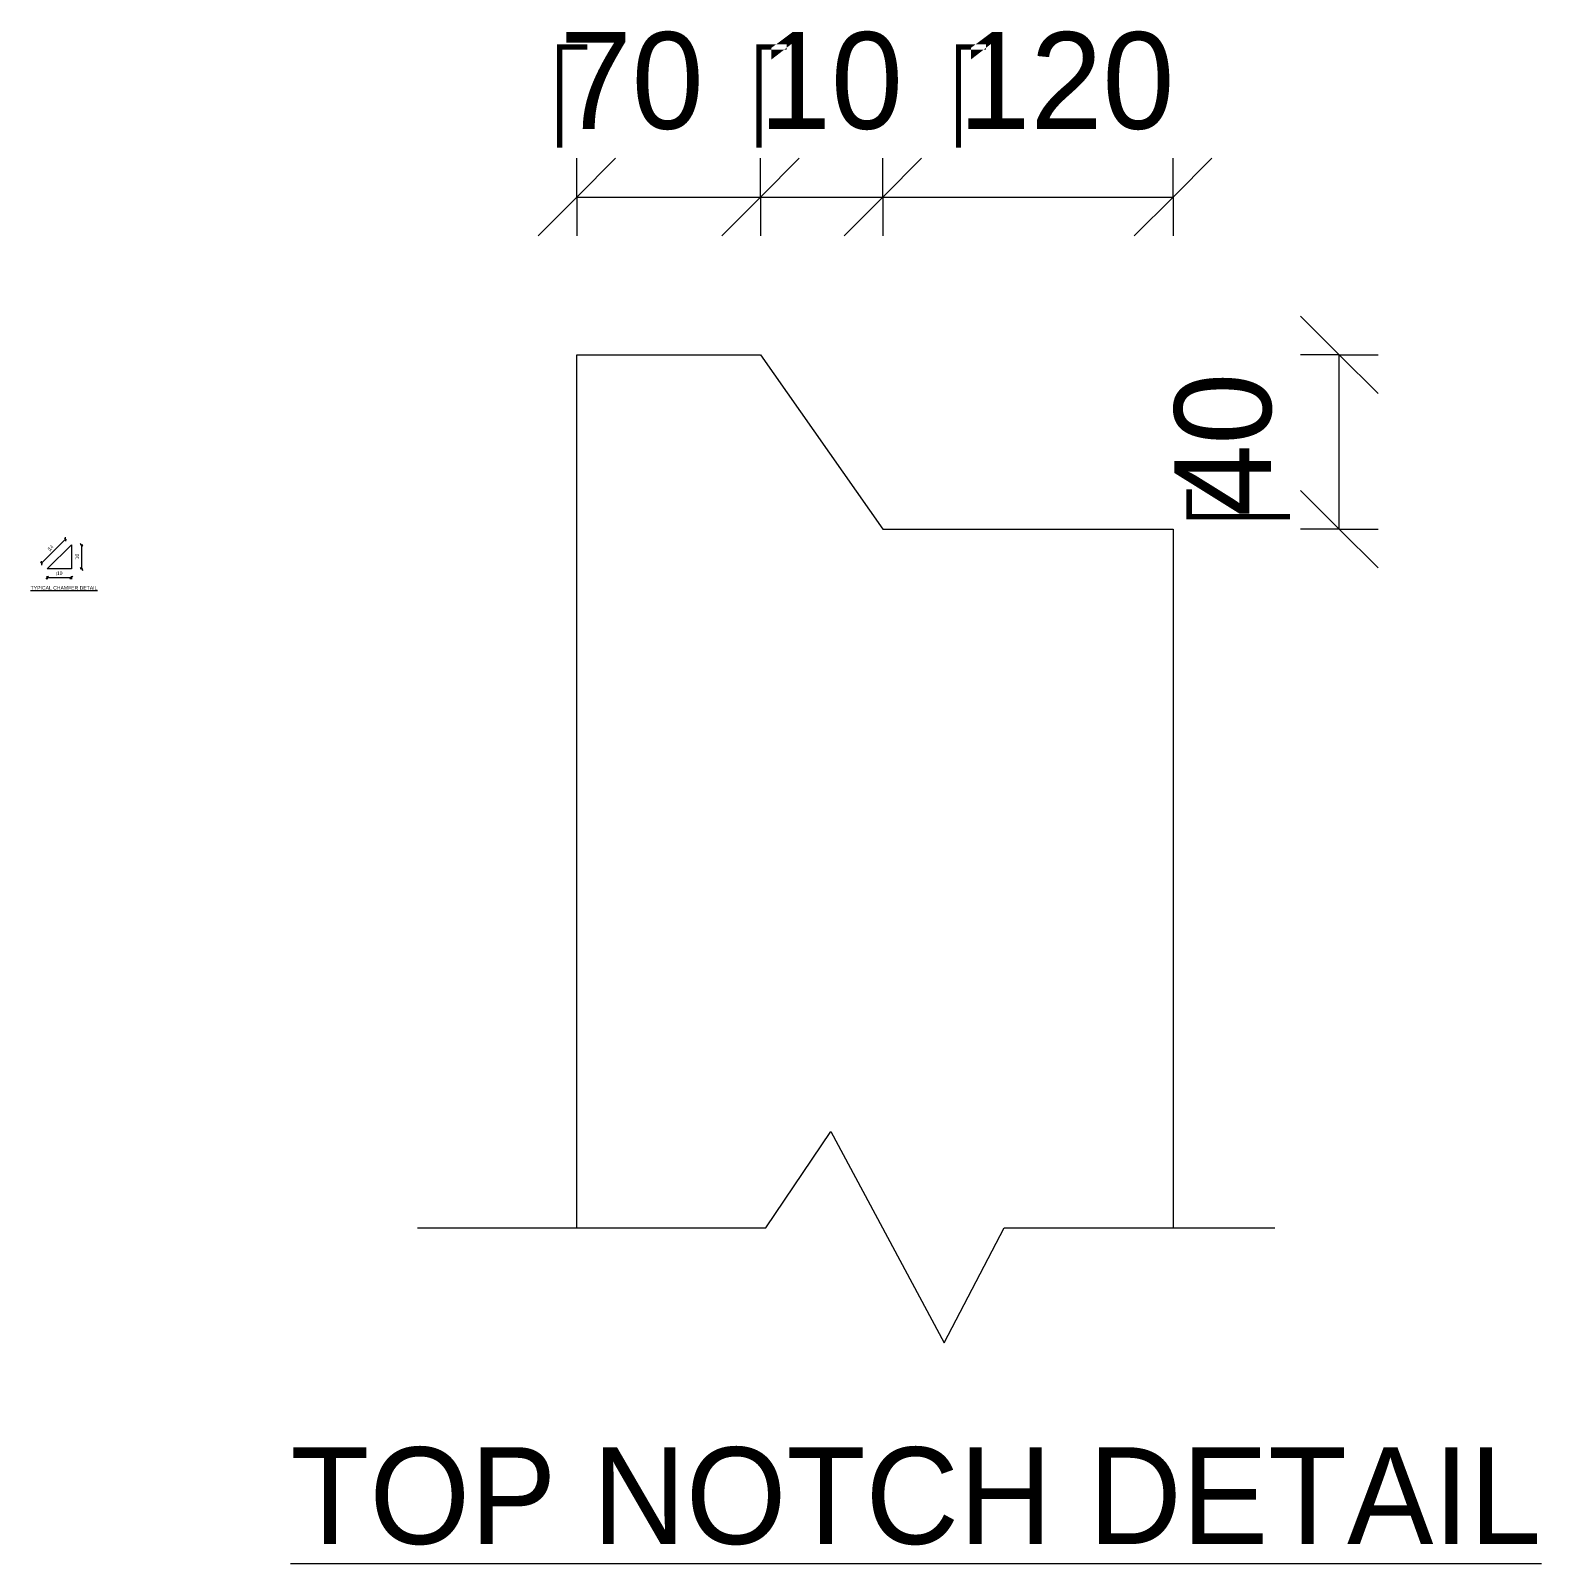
# Model space of a CAD drawing. Header units: millimetres. Extents: x -16675 to -2326, y 1067 to 18539.
# Drawn here: x -5448 to -2326, y 1067 to 4236 of the extents above; entities that cross this region are included whole.
import ezdxf

# ---------------------------------------------------------------- set-up
doc = ezdxf.new("R2010")
doc.units = ezdxf.units.MM
for name, color, linetype, lineweight in [('A-ANNO-DIMS', 211, 'Continuous', 9), ('A-ANNO-DIMS-3', 211, 'Continuous', 9), ('A-ANNO-DIMS-80', 211, 'Continuous', 9), ('A-DETL-THIN', 151, 'Continuous', 18), ('G-ANNO-TEXT', 231, 'Continuous', 9)]:
    doc.layers.add(name, color=color, linetype=linetype, lineweight=lineweight)
doc.styles.add('Arial_2', font='arial.ttf', dxfattribs={"height": 7.5})
doc.styles.add('Nirmala UI Semilight_2', font='NirmalaS.ttf', dxfattribs={"height": 7.5})
doc.styles.add('Nirmala UI Semilight_3', font='NirmalaS.ttf', dxfattribs={"height": 200})
doc.styles.add('Nirmala UI Semilight_4', font='NirmalaS.ttf', dxfattribs={"height": 200})
doc.dimstyles.new('Arrow_Filled_-_2_5_NI_UI_2', dxfattribs={"dimscale": 304.8, "dimtxt": 7.85523, "dimasz": 0.019685, "dimexe": 0.009843, "dimexo": 0.0625, "dimgap": 0.009843, "dimtad": 1, "dimdec": 4, "dimzin": 0, "dimdsep": 46, "dimtxsty": 'Nirmala UI Semilight_2', "dimblk1": 'OBLIQUE', "dimblk2": 'OBLIQUE', "dimsah": 1, "dimcen": 0.09, "dimazin": 0, "dimtfac": 1, "dimtdec": 4, "dimtix": 1, "dimtmove": 0, "dimatfit": 3, "dimfxl": 0.009843, "dimfxlon": 1, "dimtvp": 1, "dimtolj": 1, "dimtzin": 0, "dimarcsym": 2})
doc.dimstyles.new('Arrow_Filled_-_2_5_NI_UI_3', dxfattribs={"dimscale": 304.8, "dimtxt": 209.472789, "dimasz": 0.524934, "dimexe": 0.262467, "dimexo": 0.0625, "dimgap": 0.262467, "dimtad": 1, "dimdec": 4, "dimzin": 0, "dimdsep": 46, "dimtxsty": 'Nirmala UI Semilight_3', "dimblk1": 'OBLIQUE', "dimblk2": 'OBLIQUE', "dimsah": 1, "dimcen": 0.09, "dimazin": 0, "dimtfac": 1, "dimtdec": 4, "dimtix": 1, "dimtmove": 2, "dimatfit": 3, "dimfxl": 0.262467, "dimfxlon": 1, "dimtvp": 1, "dimtolj": 1, "dimtzin": 0, "dimarcsym": 2})
doc.dimstyles.new('Arrow_Filled_-_2_5_NI_UI_4', dxfattribs={"dimscale": 304.8, "dimtxt": 209.472789, "dimasz": 0.524934, "dimexe": 0.262467, "dimexo": 0.0625, "dimgap": 0.262467, "dimtad": 1, "dimdec": 4, "dimzin": 0, "dimdsep": 46, "dimtxsty": 'Nirmala UI Semilight_3', "dimblk1": 'OBLIQUE', "dimblk2": 'OBLIQUE', "dimsah": 1, "dimcen": 0.09, "dimazin": 0, "dimtfac": 1, "dimtdec": 4, "dimtix": 1, "dimtmove": 0, "dimatfit": 3, "dimfxl": 0.262467, "dimfxlon": 1, "dimtvp": 1, "dimtolj": 1, "dimtzin": 0, "dimarcsym": 2})

# ---------------------------------------------------------------- blocks, each defined once
blk = doc.blocks.new('DIMBLOCK30-CHAMFER DETAIL')
at = {"layer": 'A-ANNO-DIMS-3'}
for p, q in [((-5414.1, 3104.9), (-5411.1, 3107.9)), ((-5414.1, 3104.9), (-5414.1, 3107.9)), ((-5364.1, 3104.9), (-5361.1, 3107.9)), ((-5364.1, 3104.9), (-5364.1, 3107.9)), ((-5414.1, 3104.9), (-5417.1, 3101.9)), ((-5414.1, 3104.9), (-5364.1, 3104.9)), ((-5414.1, 3104.9), (-5414.1, 3101.9)), ((-5364.1, 3104.9), (-5367.1, 3101.9)), ((-5364.1, 3104.9), (-5364.1, 3101.9))]:
    blk.add_line(p, q, dxfattribs=at)
at = {"layer": 'A-ANNO-DIMS-3', "color": 0, "insert": (-5394, 3117.7), "char_height": 7.5, "width": 11.654, "attachment_point": 1, "line_spacing_factor": 1.142579, "style": 'Nirmala UI Semilight_2'}
blk.add_mtext('\u202a10', dxfattribs=at)
blk = doc.blocks.new('_Oblique')
at = {"color": 0, "linetype": 'ByBlock', "lineweight": -2}
blk.add_line((-0.5, -0.5), (0.5, 0.5), dxfattribs=at)
blk = doc.blocks.new('DIMBLOCK31-CHAMFER DETAIL')
at = {"layer": 'A-ANNO-DIMS-3'}
for p, q in [((-5343.1, 3172.8), (-5346.1, 3175.8)), ((-5343.1, 3172.8), (-5346.1, 3172.8)), ((-5343.1, 3172.8), (-5343.1, 3122.8)), ((-5343.1, 3172.8), (-5340.1, 3169.8)), ((-5343.1, 3172.8), (-5340.1, 3172.8)), ((-5343.1, 3122.8), (-5346.1, 3125.8)), ((-5343.1, 3122.8), (-5346.1, 3122.8)), ((-5343.1, 3122.8), (-5340.1, 3119.8)), ((-5343.1, 3122.8), (-5340.1, 3122.8))]:
    blk.add_line(p, q, dxfattribs=at)
at = {"layer": 'A-ANNO-DIMS-3', "color": 0, "insert": (-5355.9, 3142.9), "char_height": 7.5, "width": 11.654, "attachment_point": 1, "rotation": 90, "line_spacing_factor": 1.142579, "style": 'Nirmala UI Semilight_2'}
blk.add_mtext('\u202a10', dxfattribs=at)
blk = doc.blocks.new('DIMBLOCK32-CHAMFER DETAIL')
at = {"layer": 'A-ANNO-DIMS-3'}
for p, q in [((-5426, 3134.7), (-5376, 3184.7)), ((-5376, 3184.7), (-5378.1, 3186.8)), ((-5376, 3184.7), (-5376, 3188.9)), ((-5376, 3184.7), (-5376, 3180.4)), ((-5376, 3184.7), (-5373.8, 3182.5)), ((-5426, 3134.7), (-5426, 3138.9)), ((-5426, 3134.7), (-5428.1, 3136.8)), ((-5426, 3134.7), (-5426, 3130.4)), ((-5426, 3134.7), (-5423.8, 3132.5))]:
    blk.add_line(p, q, dxfattribs=at)
at = {"layer": 'A-ANNO-DIMS-3', "color": 0, "insert": (-5413.5, 3165.2), "char_height": 7.5, "width": 11.826, "attachment_point": 1, "rotation": 45, "line_spacing_factor": 1.142579, "style": 'Nirmala UI Semilight_2'}
blk.add_mtext('\u202a14', dxfattribs=at)
blk = doc.blocks.new('DIMBLOCK33-TOP NOTCH DETAIL')
at = {"layer": 'A-ANNO-DIMS-80'}
for p, q in [((-4319.4, 3891.8), (-4239.4, 3971.8)), ((-4319.4, 3891.8), (-4319.4, 3971.8)), ((-3939.4, 3891.8), (-3859.4, 3971.8)), ((-3939.4, 3891.8), (-3939.4, 3971.8)), ((-4319.4, 3891.8), (-4399.4, 3811.8)), ((-4319.4, 3891.8), (-3939.4, 3891.8)), ((-4319.4, 3891.8), (-4319.4, 3811.8)), ((-3939.4, 3891.8), (-4019.4, 3811.8)), ((-3939.4, 3891.8), (-3939.4, 3811.8))]:
    blk.add_line(p, q, dxfattribs=at)
at = {"layer": 'A-ANNO-DIMS-80', "color": 0, "insert": (-4354.6, 4232.7), "char_height": 200, "width": 356.485, "attachment_point": 1, "line_spacing_factor": 1.142579, "style": 'Nirmala UI Semilight_3'}
blk.add_mtext('\u202a70', dxfattribs=at)
blk = doc.blocks.new('DIMBLOCK34-TOP NOTCH DETAIL')
at = {"layer": 'A-ANNO-DIMS-80'}
for p, q in [((-3939.4, 3891.8), (-3859.4, 3971.8)), ((-3939.4, 3891.8), (-3939.4, 3971.8)), ((-3687, 3891.8), (-3607, 3971.8)), ((-3687, 3891.8), (-3687, 3971.8)), ((-3939.4, 3891.8), (-4019.4, 3811.8)), ((-3939.4, 3891.8), (-3687, 3891.8)), ((-3939.4, 3891.8), (-3939.4, 3811.8)), ((-3687, 3891.8), (-3767, 3811.8)), ((-3687, 3891.8), (-3687, 3811.8))]:
    blk.add_line(p, q, dxfattribs=at)
at = {"layer": 'A-ANNO-DIMS-80', "color": 0, "insert": (-3942.7, 4232.7), "char_height": 200, "width": 310.781, "attachment_point": 1, "line_spacing_factor": 1.142579, "style": 'Nirmala UI Semilight_3'}
blk.add_mtext('\u202a10', dxfattribs=at)
blk = doc.blocks.new('DIMBLOCK35-TOP NOTCH DETAIL')
at = {"layer": 'A-ANNO-DIMS-80'}
for p, q in [((-3687, 3891.8), (-3607, 3971.8)), ((-3687, 3891.8), (-3687, 3971.8)), ((-3087, 3891.8), (-3007, 3971.8)), ((-3087, 3891.8), (-3087, 3971.8)), ((-3687, 3891.8), (-3767, 3811.8)), ((-3687, 3891.8), (-3087, 3891.8)), ((-3687, 3891.8), (-3687, 3811.8)), ((-3087, 3891.8), (-3167, 3811.8)), ((-3087, 3891.8), (-3087, 3811.8))]:
    blk.add_line(p, q, dxfattribs=at)
at = {"layer": 'A-ANNO-DIMS-80', "color": 0, "insert": (-3530.4, 4232.7), "char_height": 200, "width": 493.594, "attachment_point": 1, "line_spacing_factor": 1.142579, "style": 'Nirmala UI Semilight_3'}
blk.add_mtext('\u202a120', dxfattribs=at)
blk = doc.blocks.new('DIMBLOCK36-TOP NOTCH DETAIL')
at = {"layer": 'A-ANNO-DIMS-80'}
for p, q in [((-2743.3, 3565.5), (-2823.3, 3645.5)), ((-2743.3, 3565.5), (-2823.3, 3565.5)), ((-2743.3, 3205), (-2743.3, 3565.5)), ((-2743.3, 3565.5), (-2663.3, 3485.5)), ((-2743.3, 3565.5), (-2663.3, 3565.5)), ((-2743.3, 3205), (-2823.3, 3285)), ((-2743.3, 3205), (-2823.3, 3205)), ((-2743.3, 3205), (-2663.3, 3125)), ((-2743.3, 3205), (-2663.3, 3205))]:
    blk.add_line(p, q, dxfattribs=at)
at = {"layer": 'A-ANNO-DIMS-80', "color": 0, "insert": (-3084.3, 3231), "char_height": 200, "width": 370.196, "attachment_point": 1, "rotation": 90, "line_spacing_factor": 1.142579, "style": 'Nirmala UI Semilight_3'}
blk.add_mtext('\u202a40', dxfattribs=at)

msp = doc.modelspace()

# ---------------------------------------------------------------- linework, layer by layer
at = {"layer": 'A-DETL-THIN', "lineweight": 9}
for p, q in [((-4319.36545, 1760.77489), (-4319.36545, 3565.45823)), ((-4319.36545, 3565.45823), (-3939.36545, 3565.45823)), ((-3939.36545, 3565.45823), (-3686.99181, 3205.03133)), ((-3686.99181, 3205.03133), (-3086.99181, 3205.03133)), ((-3086.99181, 3205.03133), (-3086.99181, 1760.77489)), ((-3928.38566, 1760.77489), (-3794.17936, 1959.7439)), ((-3794.17936, 1959.7439), (-3559.97957, 1523.30928)), ((-4648.38566, 1760.77489), (-3928.38566, 1760.77489)), ((-3559.97957, 1523.30928), (-3436.35086, 1760.77489)), ((-3436.35086, 1760.77489), (-2876.35086, 1760.77489))]:
    msp.add_line(p, q, dxfattribs=at)
at = {"layer": 'A-DETL-THIN'}
for p, q in [((-5364.09661, 3172.79249), (-5414.09661, 3122.79249)), ((-5364.09661, 3172.79249), (-5364.09661, 3122.79249)), ((-5364.09661, 3122.79249), (-5414.09661, 3122.79249))]:
    msp.add_line(p, q, dxfattribs=at)

# ---------------------------------------------------------------- texts
at = {"layer": 'G-ANNO-TEXT', "color": 7, "attachment_point": 1}
for s, insert, char_height, width, style in [('\\LTYPICAL CHAMFER DETAIL', (-5448.17483, 3087.48198), 7.5, 166.9113375, 'Arial_2'), ('\\LTOP NOTCH DETAIL', (-4911.26421, 1307.16895), 200, 2975.864, 'Nirmala UI Semilight_4')]:
    msp.add_mtext(s, dxfattribs=dict(at, insert=insert, char_height=char_height, width=width, style=style))

# ---------------------------------------------------------------- dimensions: what is measured, and where the dimension line sits
at = {"layer": 'A-ANNO-DIMS'}
for base, p1, p2, text, override, picture, middle in [((-3939.36545, 3891.80151), (-4319.36545, 3811.80151), (-3939.36545, 3811.80151), '\u202a70', {"dimpost": '<>', "dimfxl": 380}, 'DIMBLOCK33-TOP NOTCH DETAIL', (-4176.30965, 4099.40571)), ((-3086.99181, 3891.80151), (-3686.99181, 3811.80151), (-3086.99181, 3811.80151), '\u202a120', {"dimpost": '<>', "dimfxl": 600}, 'DIMBLOCK35-TOP NOTCH DETAIL', (-3283.64335, 4099.40571))]:
    dim = msp.add_linear_dim(base=base, p1=p1, p2=p2, text=text, dimstyle='Arrow_Filled_-_2_5_NI_UI_3', override=override, dxfattribs=at)
    dim.commit()
    dim.dimension.update_dxf_attribs({"geometry": picture, "text_midpoint": middle, "dimtype": 160})
for base, p1, p2, dimstyle, override, picture, middle in [((-3686.99181, 3891.80151), (-3939.36545, 3811.80151), (-3686.99181, 3811.80151), 'Arrow_Filled_-_2_5_NI_UI_4', {"dimpost": '<>', "dimfxl": 252.373632}, 'DIMBLOCK34-TOP NOTCH DETAIL', (-3813.17863, 4092.79155)), ((-5364.09661, 3104.90761), (-5414.09661, 3107.90761), (-5364.09661, 3107.90761), 'Arrow_Filled_-_2_5_NI_UI_2', {"dimpost": '<>', "dimfxl": 50}, 'DIMBLOCK30-CHAMFER DETAIL', (-5389.09661, 3112.44474))]:
    dim = msp.add_linear_dim(base=base, p1=p1, p2=p2, text='\u202a10', dimstyle=dimstyle, override=override, dxfattribs=at)
    dim.commit()
    dim.dimension.update_dxf_attribs({"geometry": picture, "text_midpoint": middle})
for base, p1, p2, angle, text, dimstyle, override, picture, middle in [((-2743.33632, 3565.45823), (-2823.33632, 3205.03133), (-2823.33632, 3565.45823), 90, '\u202a40', 'Arrow_Filled_-_2_5_NI_UI_4', {"dimpost": '<>', "dimfxl": 360.426899}, 'DIMBLOCK36-TOP NOTCH DETAIL', (-2943.76849, 3385.24478)), ((-5375.95624, 3184.65212), (-5423.83492, 3132.5308), (-5373.83492, 3182.5308), 45, '\u202a14', 'Arrow_Filled_-_2_5_NI_UI_2', {"dimpost": '<>', "dimfxl": 70.710678}, 'DIMBLOCK32-CHAMFER DETAIL', (-5406.2858, 3164.98167)), ((-5343.0893, 3122.79249), (-5346.0893, 3172.79249), (-5346.0893, 3122.79249), 90, '\u202a10', 'Arrow_Filled_-_2_5_NI_UI_2', {"dimpost": '<>', "dimfxl": 50}, 'DIMBLOCK31-CHAMFER DETAIL', (-5350.62642, 3147.79249))]:
    dim = msp.add_linear_dim(base=base, p1=p1, p2=p2, angle=angle, text=text, dimstyle=dimstyle, override=override, dxfattribs=at)
    dim.commit()
    dim.dimension.update_dxf_attribs({"geometry": picture, "text_midpoint": middle})

doc.saveas('drawing.dxf')
